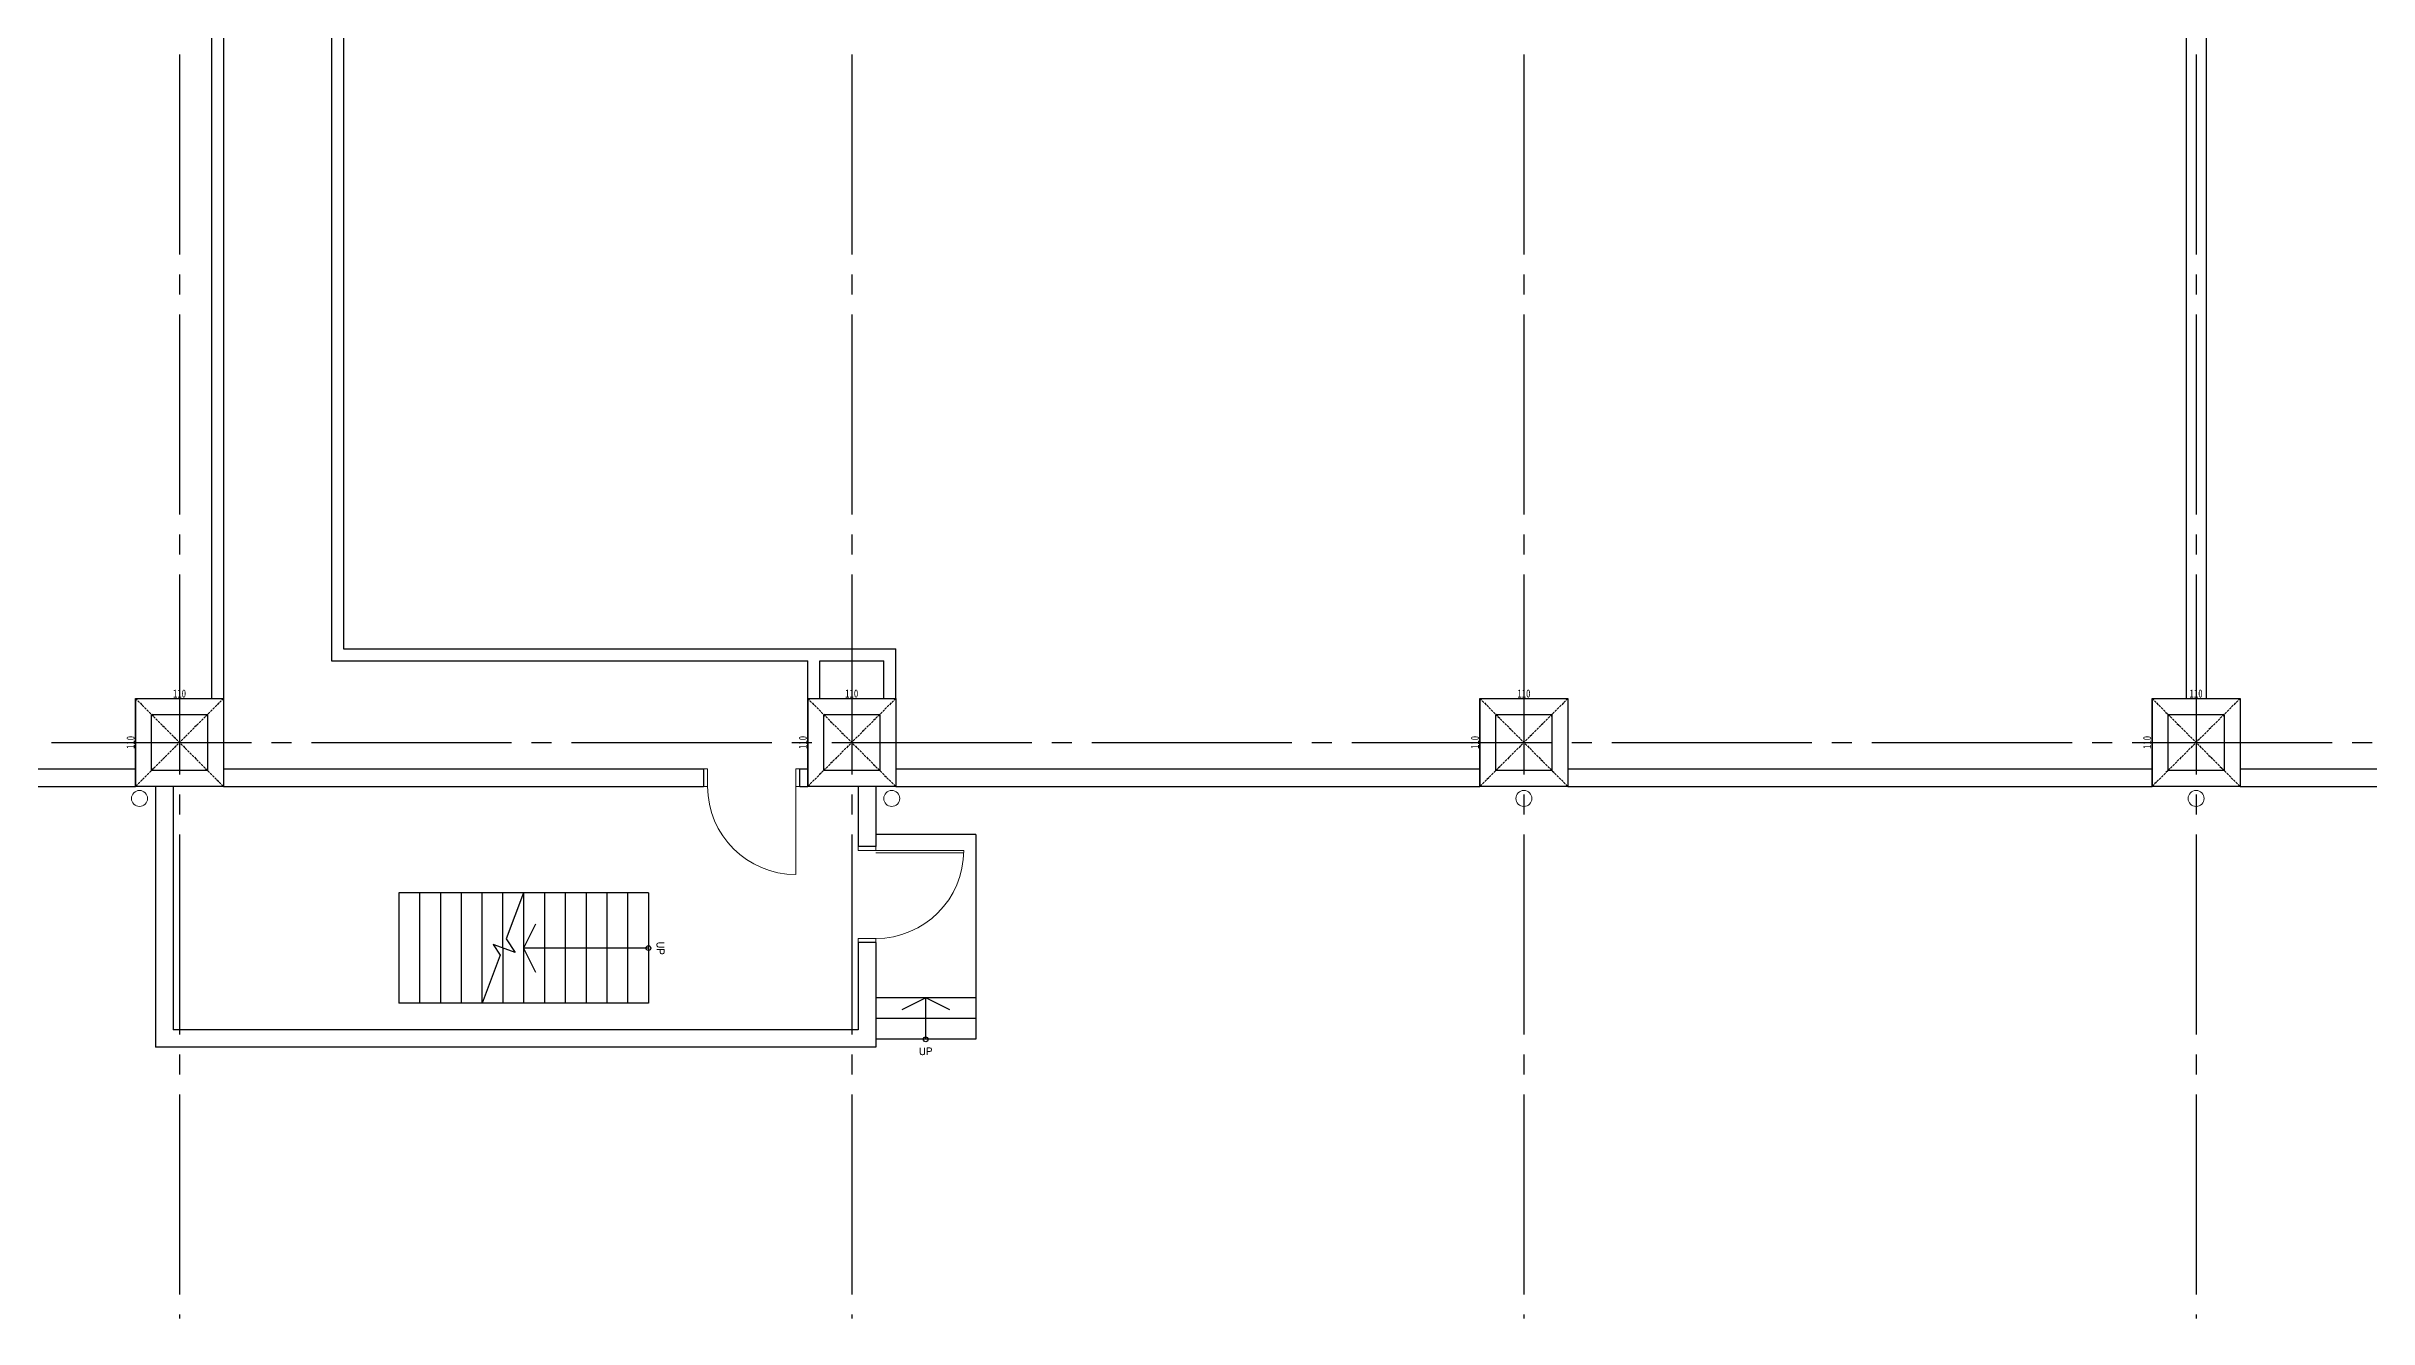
# Model space of a CAD drawing. Extents: x -3080 to 28500, y -1326 to 31609.
# Drawn here: x 17474 to 20376, y -720 to 870 of the extents above; entities that cross this region are included whole.
import ezdxf
from ezdxf.enums import TextEntityAlignment as Align

# ---------------------------------------------------------------- set-up
doc = ezdxf.new("R2010")
doc.units = 0
doc.header["$LTSCALE"] = 100
doc.linetypes.add('X-S-FAB-L05$0$COL-CEN-LIN', pattern=[3.25, 2.5, -0.25, 0.25, -0.25])
doc.linetypes.add('X-S-FAB-L05$0$HIDDEN', pattern=[0.4, 0.3, -0.1])
for name, color, linetype in [('0-xref', 8, 'Continuous'), ('X-S-FAB-L05$0$0-arr', 8, 'Continuous'), ('X-S-FAB-L05$0$0-stc', 8, 'Continuous'), ('X-S-FAB-L05$0$12', 8, 'Continuous'), ('X-S-FAB-L05$0$1_L05平面圖_1_A-OBJE-MEP', 8, 'Continuous'), ('X-S-FAB-L05$0$1_L05平面圖_1_Door', 8, 'Continuous'), ('X-S-FAB-L05$0$AREA', 8, 'Continuous'), ('X-S-FAB-L05$0$BEAM', 8, 'Continuous'), ('X-S-FAB-L05$0$BLOCK', 8, 'Continuous'), ('X-S-FAB-L05$0$CCL', 8, 'X-S-FAB-L05$0$COL-CEN-LIN'), ('X-S-FAB-L05$0$COL', 8, 'Continuous'), ('X-S-FAB-L05$0$COL-S', 8, 'Continuous'), ('X-S-FAB-L05$0$ST', 8, 'Continuous'), ('X-S-FAB-L05$0$TXT', 8, 'Continuous'), ('X-S-FAB-L05$0$WALL-DR', 8, 'Continuous'), ('X-S-FAB-L05$0$WALL-RC', 8, 'Continuous')]:
    doc.layers.add(name, color=color, linetype=linetype)
doc.styles.add('X-S-FAB-L05$0$CHINA', font='simplex.shx', dxfattribs={"width": 0.75, "bigfont": 'chineset.shx'})
doc.styles.add('X-S-FAB-L05$0$DIM', font='', dxfattribs={"width": 0.8})
doc.styles.get('X-S-FAB-L05$0$DIM').set_extended_font_data('MingLiU')
doc.dimstyles.new('X-S-FAB-L05$0$JJP_005_defpoint', dxfattribs={"dimtxt": 20, "dimasz": 0.5, "dimexe": 0.5, "dimexo": 0.5, "dimgap": 0.5, "dimtad": 1, "dimdsep": 46, "dimtxsty": 'X-S-FAB-L05$0$DIM', "dimblk": 'X-S-FAB-L05$0$_None', "dimcen": 10, "dimclrd": 256, "dimclre": 256, "dimclrt": 256, "dimadec": 0, "dimazin": 0, "dimtfac": 1, "dimtix": 1, "dimtmove": 2, "dimatfit": 3, "dimldrblk": 'X-S-FAB-L05$0$_None', "dimfxl": 0.5, "dimtolj": 1, "dimtzin": 0, "dimarcsym": 0})

# ---------------------------------------------------------------- blocks, each defined once
blk = doc.blocks.new('*D174')
at = {"layer": 'DefPoints', "lineweight": -2, "transparency": 16777216}
blk.add_line((0, 0), (110, 0), dxfattribs=at)
at = {"layer": 'DefPoints', "color": 0, "transparency": 16777216}
for p in [(0, 0), (110, 0), (110, 0)]:
    blk.add_point(p, dxfattribs=at)
at = {"layer": 'DefPoints', "transparency": 16777216, "insert": (55, 6.1), "char_height": 10, "attachment_point": 5, "style": 'X-S-FAB-L05$0$DIM'}
blk.add_mtext('\\A1;110', dxfattribs=at)
blk = doc.blocks.new('X-S-FAB-L05$0$_None')
blk = doc.blocks.new('*D175')
at = {"layer": 'DefPoints', "lineweight": -2, "transparency": 16777216}
blk.add_line((0, 0), (0, -110), dxfattribs=at)
at = {"layer": 'DefPoints', "color": 0, "transparency": 16777216}
for p in [(0, 0), (0, -110), (0, -110)]:
    blk.add_point(p, dxfattribs=at)
at = {"layer": 'DefPoints', "transparency": 16777216, "insert": (-6.1, -55), "char_height": 10, "attachment_point": 5, "rotation": 90, "style": 'X-S-FAB-L05$0$DIM'}
blk.add_mtext('\\A1;110', dxfattribs=at)
blk = doc.blocks.new('*U60')
blk.add_lwpolyline([(0, 0.5), (1.534, 0.5), (1.841, 0.09), (1.841, 0.3), (1.841, 0.818), (2.083, 0.5, 0.234256), (2.084, 0.5), (3.682, 0.5)], format="xyb")
blk = doc.blocks.new('*U59')
at = {"layer": 'DefPoints', "linetype": 'X-S-FAB-L05$0$HIDDEN', "ltscale": 0.1}
for p, q in [((110, 0), (0, -110)), ((0, 0), (110, -110))]:
    blk.add_line(p, q, dxfattribs=at)
at = {"layer": 'X-S-FAB-L05$0$COL', "ltscale": 0.1}
blk.add_lwpolyline([(0, 0), (110, 0), (110, -110), (0, -110)], close=True, dxfattribs=at)
at = {"layer": 'DefPoints'}
dim = blk.add_linear_dim(base=(0, -110), p1=(0, 0), p2=(0, -110), angle=90, dimstyle='X-S-FAB-L05$0$JJP_005_defpoint', override={"dimtxt": 10}, dxfattribs=at)
dim.commit()
dim.dimension.update_dxf_attribs({"geometry": '*D175', "text_midpoint": (-6.067, -55)})
dim = blk.add_linear_dim(base=(110, 0), p1=(0, 0), p2=(110, 0), dimstyle='X-S-FAB-L05$0$JJP_005_defpoint', override={"dimtxt": 10}, dxfattribs=at)
dim.commit()
dim.dimension.update_dxf_attribs({"geometry": '*D174', "text_midpoint": (55, 6.067)})
blk = doc.blocks.new('X-S-FAB-L05$0$FAB2-L05')
at = {"layer": 'X-S-FAB-L05$0$CCL'}
for p, q in [((-8520, 11005), (-8520, 0)), ((-7680, 11005), (-7680, 0)), ((-6840, 11005), (-6840, 0)), ((-6000, 11005), (-6000, 0)), ((-26880, 720), (1210, 720))]:
    blk.add_line(p, q, dxfattribs=at)
at = {"layer": 'X-S-FAB-L05$0$COL-S'}
for points in [[(-8555, 755), (-8485, 755), (-8485, 685), (-8555, 685)], [(-7715, 755), (-7645, 755), (-7645, 685), (-7715, 685)], [(-6875, 755), (-6805, 755), (-6805, 685), (-6875, 685)], [(-6035, 755), (-5965, 755), (-5965, 685), (-6035, 685)]]:
    blk.add_lwpolyline(points, close=True, dxfattribs=at)
at = {"layer": 'X-S-FAB-L05$0$BEAM'}
for p in [(-8575, 775), (-7735, 775), (-6895, 775), (-6055, 775)]:
    blk.add_blockref('*U59', p, dxfattribs=at)
blk = doc.blocks.new('X-S-FAB-L05')
at = {"layer": 'X-S-FAB-L05$0$0-arr', "color": 4}
for points in [[(18085, -227), (18070, -257), (18085, -287)], [(18602.5, -334), (18572.5, -319), (18542.5, -334)]]:
    blk.add_lwpolyline(points, dxfattribs=at)
for centre in [(18226, -257), (18572.5, -371)]:
    blk.add_circle(centre, 3, dxfattribs=at)
at = {"layer": 'X-S-FAB-L05$0$12'}
for points in [[(18226, -257), (18070, -257)], [(18572.5, -371), (18572.5, -319)]]:
    blk.add_lwpolyline(points, dxfattribs=at)
at = {"layer": 'X-S-FAB-L05$0$1_L05平面圖_1_A-OBJE-MEP', "color": 8, "lineweight": 0, "ltscale": 10}
for centre in [(17590, -70), (18530, -70), (19320, -70), (20160, -70)]:
    blk.add_circle(centre, 10, dxfattribs=at)
at = {"layer": 'X-S-FAB-L05$0$1_L05平面圖_1_Door', "color": 4, "lineweight": 0, "ltscale": 10}
for p, q in [((18295, -33), (18300, -33)), ((18300, -55), (18295, -55)), ((18300, -33), (18300, -55)), ((18410, -55), (18410, -33)), ((18410, -33), (18415, -33)), ((18415, -55), (18410, -55)), ((18410, -55), (18410, -165)), ((18488, -130), (18488, -135)), ((18488, -135), (18510, -135)), ((18510, -135), (18510, -130)), ((18510, -135), (18620, -135)), ((18620, -138), (18510, -138)), ((18510, -245), (18488, -245)), ((18488, -245), (18488, -250)), ((18510, -250), (18510, -245))]:
    blk.add_line(p, q, dxfattribs=at)
for centre, start, end in [((18410, -55), 180, 270), ((18510, -135), 270, 0)]:
    blk.add_arc(centre, 110, start, end, dxfattribs=at)
at = {"layer": 'X-S-FAB-L05$0$AREA'}
for p, q in [((18070, -188), (17914, -188)), ((17914, -188), (17914, -326)), ((17940, -188), (17940, -326)), ((17966, -188), (17966, -326)), ((17992, -188), (17992, -326)), ((18018, -188), (18018, -326)), ((18044, -256.906), (18044, -188)), ((18018, -326), (17914, -326))]:
    blk.add_line(p, q, dxfattribs=at)
at = {"layer": 'X-S-FAB-L05$0$COL-S'}
for points in [[(17605, 35), (17675, 35), (17675, -35), (17605, -35)], [(18445, 35), (18515, 35), (18515, -35), (18445, -35)], [(19285, 35), (19355, 35), (19355, -35), (19285, -35)], [(20125, 35), (20195, 35), (20195, -35), (20125, -35)]]:
    blk.add_lwpolyline(points, close=True, dxfattribs=at)
at = {"layer": 'X-S-FAB-L05$0$ST'}
for p, q in [((18635, -115), (18510, -115)), ((18635, -115), (18635, -371)), ((18226, -188), (18070, -188)), ((18070, -188), (18070, -326)), ((18096, -188), (18096, -326)), ((18122, -188), (18122, -326)), ((18148, -188), (18148, -326)), ((18174, -188), (18174, -326)), ((18200, -188), (18200, -326)), ((18226, -188), (18226, -326)), ((18044, -256.906), (18044, -326)), ((18635, -319), (18510, -319)), ((18226, -326), (18018, -326)), ((18635, -345), (18510, -345)), ((18635, -371), (18510, -371))]:
    blk.add_line(p, q, dxfattribs=at)
at = {"layer": 'X-S-FAB-L05$0$WALL-DR'}
for p, q in [((17830, 1555), (17830, 102)), ((17845, 1540), (17845, 117)), ((17680, 1445), (17680, 55)), ((17695, 1445), (17695, 55)), ((17845, 117), (18535, 117)), ((18535, 55), (18535, 117)), ((17830, 102), (18425, 102)), ((18425, 55), (18425, 102)), ((18440, 102), (18520, 102)), ((18440, 55), (18440, 102)), ((18520, 55), (18520, 102))]:
    blk.add_line(p, q, dxfattribs=at)
at = {"layer": 'X-S-FAB-L05$0$WALL-RC'}
for p, q in [((20147.5, 1445), (20147.5, 55)), ((20172.5, 1445), (20172.5, 55)), ((16855, -33), (17585, -33)), ((16855, -55), (17585, -55)), ((17610, -55), (17610, -381)), ((17632, -55), (17632, -359)), ((17695, -33), (18295, -33)), ((17695, -55), (18295, -55)), ((18295, -33), (18295, -55)), ((18415, -33), (18425, -33)), ((18415, -55), (18415, -33)), ((18415, -55), (18425, -55)), ((18488, -55), (18488, -130)), ((18510, -55), (18510, -130)), ((18535, -33), (19265, -33)), ((18535, -55), (19265, -55)), ((19375, -33), (20105, -33)), ((19375, -55), (20105, -55)), ((20215, -33), (20945, -33)), ((20215, -55), (20945, -55)), ((18510, -130), (18488, -130)), ((18510, -250), (18488, -250)), ((18488, -250), (18488, -359)), ((18510, -250), (18510, -381)), ((18488, -359), (17632, -359)), ((18510, -381), (17610, -381))]:
    blk.add_line(p, q, dxfattribs=at)
at = {"layer": 'X-S-FAB-L05$0$0-stc', "xscale": -40.00000000000001, "yscale": 40.00000000000001, "zscale": 40.00000000000001, "rotation": 69.35300917502961}
blk.add_blockref('*U60', (18088.715, -195.052), dxfattribs=at)
at = {"layer": 'X-S-FAB-L05$0$BEAM'}
for p in [(17585, 55), (18425, 55), (19265, 55), (20105, 55)]:
    blk.add_blockref('*U59', p, dxfattribs=at)
at = {"layer": 'X-S-FAB-L05$0$BLOCK'}
blk.add_blockref('X-S-FAB-L05$0$FAB2-L05', (26160, -720), dxfattribs=at)
at = {"layer": 'X-S-FAB-L05$0$TXT', "style": 'X-S-FAB-L05$0$CHINA'}
blk.add_text('UP', height=9, rotation=270, dxfattribs=at).set_placement((18241, -257, 0), align=Align.MIDDLE_CENTER)
blk.add_text('UP', height=9, dxfattribs=at).set_placement((18572.5, -386, 0), align=Align.MIDDLE_CENTER)

msp = doc.modelspace()

# ---------------------------------------------------------------- block references
at = {"layer": '0-xref'}
msp.add_blockref('X-S-FAB-L05', (0, 0), dxfattribs=at)

doc.saveas('drawing.dxf')
